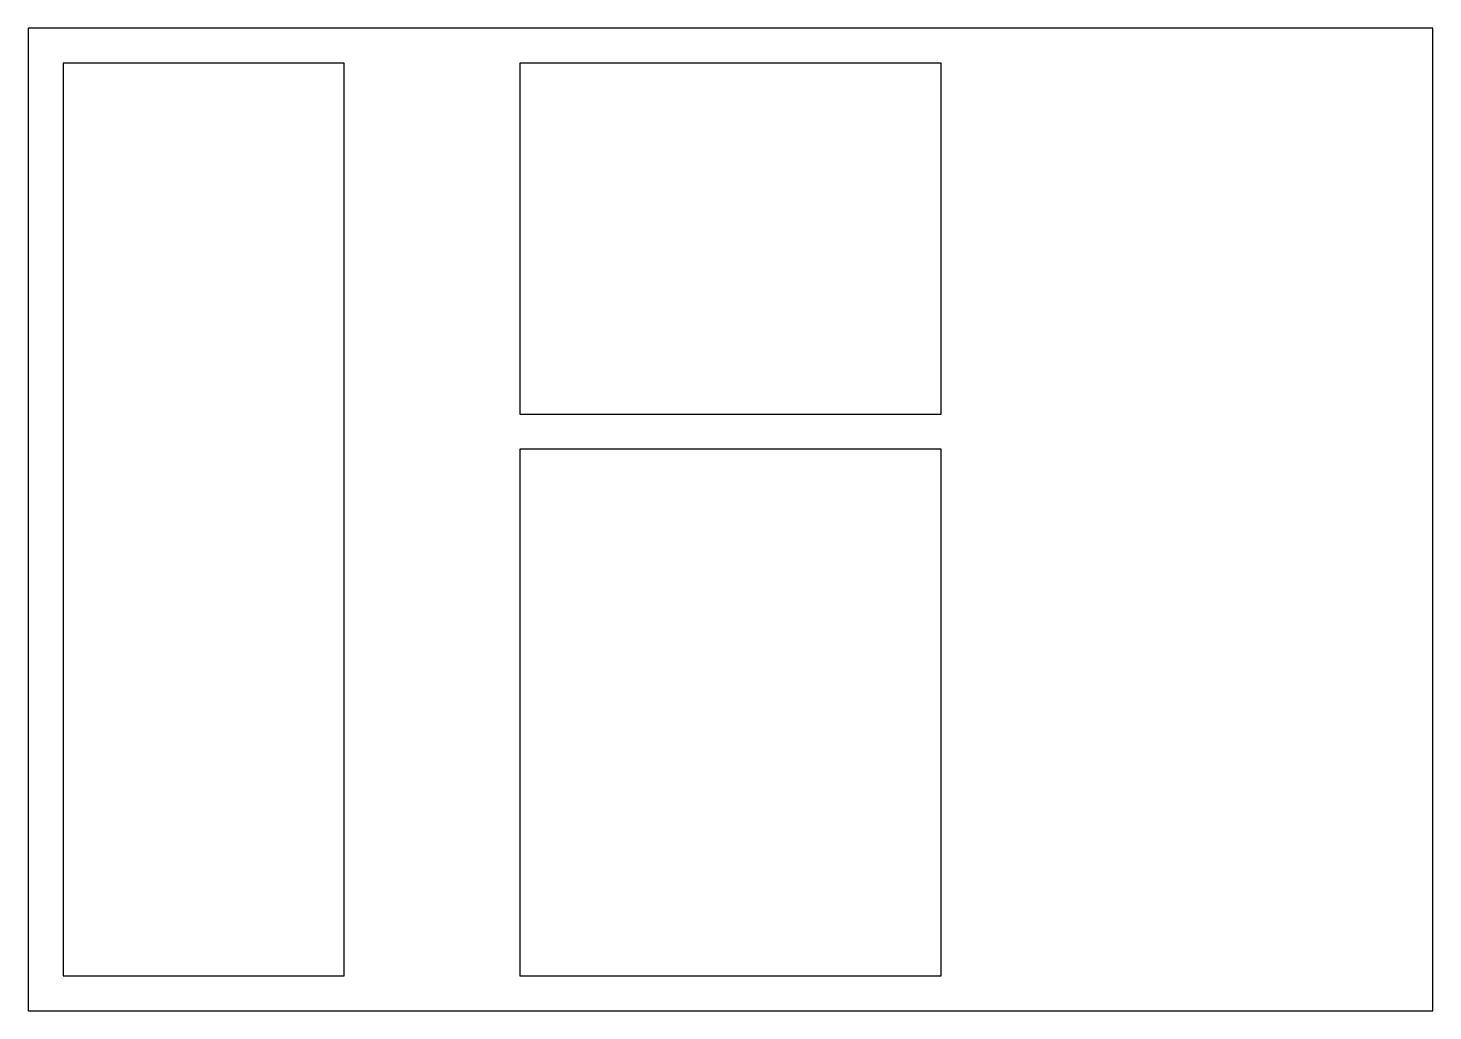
# Model space of a CAD drawing. Header units: millimetres. Extents: x 0 to 2000, y 0 to 1400.
import ezdxf

# ---------------------------------------------------------------- set-up
doc = ezdxf.new("R2010")
doc.units = ezdxf.units.MM

msp = doc.modelspace()

# ---------------------------------------------------------------- linework, layer by layer
at = {"layer": 'SHEET_BOUNDARY', "color": 1}
msp.add_lwpolyline([(0, 0), (2000, 0), (2000, 1400), (0, 1400), (0, 0)], dxfattribs=at)
at = {"layer": 'TEST_AGUL', "color": 250}
msp.add_lwpolyline([(700, 50), (1300, 50), (1300, 800), (700, 800), (700, 50)], dxfattribs=at)
at = {"layer": 'TEST_AZIMUT', "color": 250}
msp.add_lwpolyline([(50, 50), (450, 50), (450, 1350), (50, 1350), (50, 50)], dxfattribs=at)
at = {"layer": 'TEST_TOYOTA', "color": 250}
msp.add_lwpolyline([(700, 850), (1300, 850), (1300, 1350), (700, 1350), (700, 850)], dxfattribs=at)

doc.saveas('drawing.dxf')
